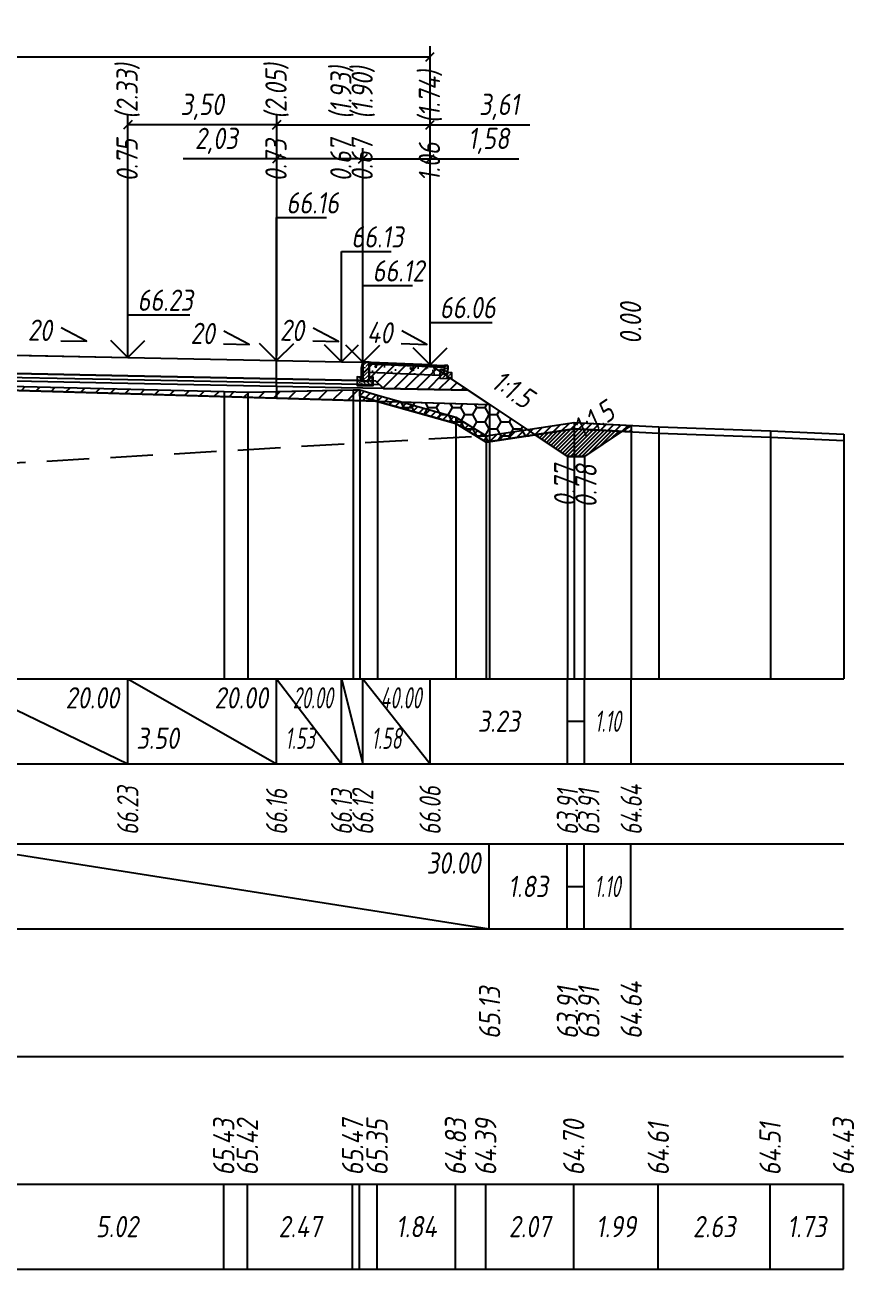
# Model space of a CAD drawing. Extents: x -717 to 1451, y -133302 to 233.
# Drawn here: x -282 to -184.5, y -132969.6 to -132823.3 of the extents above; entities that cross this region are included whole.
import ezdxf
from ezdxf.enums import TextEntityAlignment as Align

# ---------------------------------------------------------------- set-up
doc = ezdxf.new("R2010")
doc.units = 0
doc.linetypes.add('штриховая', pattern=[0.75, 0.5, -0.25])
for name, color, linetype in [('Интерполированный поперечник', 2, 'Continuous'), ('КОД_399', 252, 'Continuous'), ('Код_510', 7, 'Continuous'), ('Код_514', 1, 'Continuous'), ('Код_516', 1, 'Continuous'), ('Контур_0', 7, 'Continuous'), ('Контур_2521', 7, 'Continuous'), ('Контур_2564', 7, 'Continuous'), ('Контур_2660', 7, 'Continuous'), ('Контур_2665', 7, 'Continuous'), ('Контур_400', 7, 'Continuous'), ('Контур_508', 7, 'Continuous'), ('Контур_512', 7, 'Continuous'), ('Контур_513', 7, 'Continuous'), ('Контур_818', 7, 'Continuous'), ('Красный поперечник', 1, 'Continuous'), ('Объём_2501', 7, 'Continuous'), ('Объём_2564', 7, 'Continuous'), ('Объём_2650', 7, 'Continuous'), ('Объём_2660', 7, 'Continuous'), ('Объём_2661', 7, 'Continuous'), ('Объём_2663', 7, 'Continuous'), ('Объём_2664', 7, 'Continuous'), ('Объём_2665', 7, 'Continuous'), ('Объём_2666', 7, 'Continuous'), ('Откосы', 7, 'Continuous'), ('Отметки покрытия', 7, 'Continuous'), ('Рабочие отметки', 7, 'Continuous'), ('Рабочие отметки доп.', 7, 'Continuous'), ('Таблица', 7, 'Continuous'), ('Уклоны проезжей части', 7, 'Continuous'), ('Черный поперечник', 3, 'Continuous')]:
    doc.layers.add(name, color=color, linetype=linetype)
for name, color, linetype, true_color in [('Контур_2540', 2, 'Continuous', 0xffff00), ('Контур_2560', 2, 'Continuous', 0xffff00), ('Контур_2561', 7, 'Continuous', 0xff8040), ('Контур_2562', 3, 'Continuous', 0x00ff00), ('Контур_2563', 7, 'Continuous', 0xff8000), ('Контур_2570', 7, 'Continuous', 0x80ff00), ('Контур_2736', 4, 'Continuous', 0x00ffff), ('Контур_2737', 4, 'Continuous', 0x00ffff), ('Контур_2738', 4, 'Continuous', 0x00ffff), ('Контур_2739', 4, 'Continuous', 0x00ffff), ('Контур_2741', 4, 'Continuous', 0x00ffff), ('Контур_2742', 4, 'Continuous', 0x00ffff), ('Контур_2743', 4, 'Continuous', 0x00ffff), ('Контур_2744', 7, 'Continuous', 0xa4ffff), ('Контур_2745', 7, 'Continuous', 0xa4ffff), ('Контур_2747', 4, 'Continuous', 0x00ffff), ('Контур_2748', 4, 'Continuous', 0x00ffff), ('Контур_2749', 4, 'Continuous', 0x00ffff), ('Контур_2750', 4, 'Continuous', 0x00ffff), ('Контур_2751', 4, 'Continuous', 0x00ffff), ('Контур_2752', 4, 'Continuous', 0x00ffff), ('Контур_402', 7, 'Continuous', 0xff6464), ('Контур_703', 4, 'Continuous', 0x00ffff), ('Контур_705', 4, 'Continuous', 0x00ffff), ('Контур_707', 4, 'Continuous', 0x00ffff), ('Контур_720', 131, 'Continuous', 0xaaffff), ('Объём_2500', 7, 'Continuous', 0xc0c0c0), ('Объём_2520', 7, 'Continuous', 0x80ffff), ('Объём_2540', 2, 'Continuous', 0xffff00), ('Объём_2560', 2, 'Continuous', 0xffff00), ('Объём_2561', 7, 'Continuous', 0xff8040), ('Объём_2562', 3, 'Continuous', 0x00ff00), ('Объём_2563', 7, 'Continuous', 0xff8000), ('Объём_2570', 7, 'Continuous', 0x80ff00), ('Объём_2580', 3, 'Continuous', 0x00ff00), ('Объём_2600', 7, 'Continuous', 0x808000), ('Объём_2620', 2, 'Continuous', 0xffff00)]:
    doc.layers.add(name, color=color, linetype=linetype, true_color=true_color)
doc.styles.get("Standard").update_dxf_attribs({"font": 'txt', "height": 2.5})
doc.styles.add('М', font='romand.shx', dxfattribs={"width": 0.8, "oblique": 10, "height": 2.5})
doc.dimstyles.new('ISO-25', dxfattribs={"dimtxt": 2.5, "dimasz": 2.5, "dimexe": 1.25, "dimexo": 0.625, "dimtad": 1, "dimtxsty": 'Standard', "dimcen": 2.5, "dimadec": 0, "dimazin": 0, "dimtfac": 1, "dimtmove": 0, "dimatfit": 3, "dimfxl": 1, "dimarcsym": 0})

# ---------------------------------------------------------------- blocks, each defined once
blk = doc.blocks.new('_Oblique')
at = {"color": 0, "linetype": 'ByBlock', "lineweight": -2}
blk.add_line((-0.5, -0.5), (0.5, 0.5), dxfattribs=at)
blk = doc.blocks.new('*D2825')
at = {"color": 0, "lineweight": -2, "transparency": 16777216}
for p, q in [((-242.27, -132862.44), (-242.27, -132837.84)), ((-234.36, -132862.75), (-234.36, -132837.84)), ((-242.27, -132839.09), (-234.36, -132839.09)), ((-234.36, -132839.09), (-223.92, -132839.09))]:
    blk.add_line(p, q, dxfattribs=at)
at = {"layer": 'Defpoints', "color": 0, "transparency": 16777216}
for p in [(-234.36, -132839.09), (-242.27, -132863.06), (-234.36, -132863.38)]:
    blk.add_point(p, dxfattribs=at)
at = {"color": 0, "lineweight": -2, "transparency": 16777216, "rotation": 180}
blk.add_blockref('_Oblique', (-242.27, -132839.09), dxfattribs=at)
at = {"color": 0, "lineweight": -2, "transparency": 16777216}
blk.add_blockref('_Oblique', (-234.36, -132839.09), dxfattribs=at)
at = {"color": 0, "transparency": 16777216, "insert": (-227.47, -132836.98), "char_height": 2.5, "width": 9.1667, "attachment_point": 5, "style": 'М'}
blk.add_mtext('1,58', dxfattribs=at)
blk = doc.blocks.new('*D2827')
at = {"color": 0, "lineweight": -2, "transparency": 16777216}
for p, q in [((-252.39, -132862.23), (-252.39, -132837.84)), ((-242.27, -132862.44), (-242.27, -132837.84)), ((-252.39, -132839.09), (-263.39, -132839.09)), ((-242.27, -132839.09), (-252.39, -132839.09))]:
    blk.add_line(p, q, dxfattribs=at)
at = {"layer": 'Defpoints', "color": 0, "transparency": 16777216}
for p in [(-242.27, -132839.09), (-252.39, -132862.86), (-242.27, -132863.06)]:
    blk.add_point(p, dxfattribs=at)
at = {"color": 0, "lineweight": -2, "transparency": 16777216, "rotation": 180}
blk.add_blockref('_Oblique', (-252.39, -132839.09), dxfattribs=at)
at = {"color": 0, "lineweight": -2, "transparency": 16777216}
blk.add_blockref('_Oblique', (-242.27, -132839.09), dxfattribs=at)
at = {"color": 0, "transparency": 16777216, "insert": (-259.49, -132836.98), "char_height": 2.5, "width": 9.5833, "attachment_point": 5, "style": 'М'}
blk.add_mtext('2,03', dxfattribs=at)
blk = doc.blocks.new('*D2829')
at = {"color": 0, "lineweight": -2, "transparency": 16777216}
for p, q in [((-269.89, -132861.88), (-269.89, -132833.84)), ((-252.39, -132862.23), (-252.39, -132833.84)), ((-252.39, -132835.09), (-269.89, -132835.09))]:
    blk.add_line(p, q, dxfattribs=at)
at = {"layer": 'Defpoints', "color": 0, "transparency": 16777216}
for p in [(-269.89, -132835.09), (-269.89, -132862.51), (-252.39, -132862.86)]:
    blk.add_point(p, dxfattribs=at)
at = {"color": 0, "lineweight": -2, "transparency": 16777216, "rotation": 180}
blk.add_blockref('_Oblique', (-269.89, -132835.09), dxfattribs=at)
at = {"color": 0, "lineweight": -2, "transparency": 16777216}
blk.add_blockref('_Oblique', (-252.39, -132835.09), dxfattribs=at)
at = {"color": 0, "transparency": 16777216, "insert": (-261.14, -132832.98), "char_height": 2.5, "width": 9.5833, "attachment_point": 5, "style": 'М'}
blk.add_mtext('3,50', dxfattribs=at)
blk = doc.blocks.new('*D2830')
at = {"color": 0, "lineweight": -2, "transparency": 16777216}
for p, q in [((-252.39, -132862.23), (-252.39, -132833.84)), ((-234.36, -132862.75), (-234.36, -132833.84)), ((-252.39, -132835.09), (-234.36, -132835.09)), ((-234.36, -132835.09), (-222.62, -132835.09))]:
    blk.add_line(p, q, dxfattribs=at)
at = {"layer": 'Defpoints', "color": 0, "transparency": 16777216}
for p in [(-252.39, -132835.09), (-252.39, -132862.86), (-234.36, -132863.38)]:
    blk.add_point(p, dxfattribs=at)
at = {"color": 0, "lineweight": -2, "transparency": 16777216, "rotation": 180}
blk.add_blockref('_Oblique', (-252.39, -132835.09), dxfattribs=at)
at = {"color": 0, "lineweight": -2, "transparency": 16777216}
blk.add_blockref('_Oblique', (-234.36, -132835.09), dxfattribs=at)
at = {"color": 0, "transparency": 16777216, "insert": (-226.24, -132832.98), "char_height": 2.5, "width": 9.1667, "attachment_point": 5, "style": 'М'}
blk.add_mtext('3,61', dxfattribs=at)
blk = doc.blocks.new('*D2832')
at = {"color": 0, "lineweight": -2, "transparency": 16777216}
for p, q in [((-338.39, -132862.56), (-338.39, -132825.84)), ((-234.36, -132862.75), (-234.36, -132825.84)), ((-338.39, -132827.09), (-234.36, -132827.09))]:
    blk.add_line(p, q, dxfattribs=at)
at = {"layer": 'Defpoints', "color": 0, "transparency": 16777216}
for p in [(-234.36, -132827.09), (-338.39, -132863.19), (-234.36, -132863.38)]:
    blk.add_point(p, dxfattribs=at)
at = {"color": 0, "lineweight": -2, "transparency": 16777216, "rotation": 180}
blk.add_blockref('_Oblique', (-338.39, -132827.09), dxfattribs=at)
at = {"color": 0, "lineweight": -2, "transparency": 16777216}
blk.add_blockref('_Oblique', (-234.36, -132827.09), dxfattribs=at)
at = {"color": 0, "transparency": 16777216, "insert": (-286.38, -132824.98), "char_height": 2.5, "width": 11.25, "attachment_point": 5, "style": 'М'}
blk.add_mtext('20,81', dxfattribs=at)
blk = doc.blocks.new('Тротуар1')
at = {"linetype": 'Continuous', "lineweight": 13}
h = blk.add_hatch(dxfattribs=at)
h.set_pattern_fill('ANSI35', scale=5, angle=90)
h.set_pattern_definition([(135, (-1541.6927, -4801.9416), (-0.88388348, -0.88388348), []), (135, (-1541.6927, -4801.0577), (-0.88388348, -0.88388348), [1.5625, -0.3125, 0, -0.3125])])
h.paths.add_polyline_path([(-16.72, -1.24), (-17.72, -1.24), (-17.72, -2.24), (-18.52, -2.24), (-18.52, -1.85), (-19.52, -1.89), (-19.52, -3.24), (-16.72, -3.24)])
h = blk.add_hatch(dxfattribs=at)
h.set_pattern_fill('ANSI35', scale=5)
h.set_pattern_definition([(45, (-1541.6927, -4800.4416), (-0.88388348, 0.88388348), []), (45, (-1540.8088, -4800.4416), (-0.88388348, 0.88388348), [1.5625, -0.3125, 0, -0.3125])])
h.paths.add_polyline_path([(-17.72, -0.24), (-18.52, -0.24), (-18.52, -2.24), (-17.72, -2.24)])
at = {"linetype": 'Continuous'}
h = blk.add_hatch(dxfattribs=at)
h.set_pattern_fill('ANSI31', color=256, scale=15, angle=45, style=0)
h.set_pattern_definition([(90, (-1932.1888, -4954.235), (-1.875, 3e-16), [])])
h.paths.add_polyline_path([(0, 0), (-17.72, -0.24), (-17.71, -0.63), (-11.04, -0.58), (0, -0.4)])
at = {"layer": 'КОД_399'}
h = blk.add_hatch(dxfattribs=at)
h.set_pattern_fill('AR-CONC', scale=0.7, angle=45, style=0)
h.set_pattern_definition([(95, (-1932.189, -4954.235), (3.860864, 3.2396496), [0.525, -5.775]), (40, (-1932.189, -4954.235), (-4.409945, 3.036377), [0.42, -4.62]), (145.45144, (-1931.867, -4953.965), (-0.549081, 6.2760265), [0.4461813, -4.907995]), (91.1842, (-1933.179, -4953.245), (6.101854, 4.4632964), [0.7875, -8.6625]), (141.63564, (-1932.67, -4952.873), (-0.1953, 9.447982), [0.669272, -7.361996]), (36.18416, (-1933.179, -4953.245), (-0.1953, 9.447982), [0.63, -6.93]), (66, (-1932.4363, -4952.9975), (4.947401, 0.9616773), [0.525, -5.775]), (11, (-1932.4363, -4952.9975), (-2.38496, 4.793659), [0.42, -4.62]), (116.45144, (-1932.024, -4952.9174), (2.562441, 5.7553363), [0.4461813, -4.907995]), (82.5, (-1932.1888, -4954.235), (-1.5875523, 1.7079287), [0, -4.564, 0, -4.69, 0, -4.6375]), (52.5, (-1932.1888, -4954.235), (-0.6501106, 3.2543661), [0, -2.674, 0, -4.459, 0, -1.7675]), (12.5, (-1933.2926, -4955.3388), (2.7539272, 2.5306453), [0, -1.75, 0, -5.46, 0, -7.245]), (2.5, (-1933.7876, -4955.8337), (2.3911299, 3.3821186), [0, -2.275, 0, -3.626, 0, -5.145])])
h.paths.add_polyline_path([(0, -0.4), (-17.71, -0.63), (-17.72, -1.24), (-16.71, -1.24), (-16.72, -2.62), (-0.07, -2.41)])
at = {"linetype": 'Continuous'}
blk.add_lwpolyline([(-17.72, -1.24), (-16.72, -1.24), (-16.72, -3.24), (-19.52, -3.24), (-19.52, -1.89), (-18.52, -1.85)], dxfattribs=at)
at = {"color": 7, "lineweight": 30}
for points in [[(-18.52, -0.24), (-18.52, -2.24), (-17.72, -2.24), (-17.72, -0.24), (-18.52, -0.24)], [(-8.6, -0.53), (0, -0.4)]]:
    blk.add_lwpolyline(points, dxfattribs=at)
for points in [[(0, 0), (-17.72, -0.24), (-17.72, -0.63), (0, -0.4)], [(0, -0.4), (-17.71, -0.63), (-17.72, -1.24), (-16.71, -1.24), (-16.72, -2.62), (-0.07, -2.39)]]:
    blk.add_lwpolyline(points, close=True)
blk = doc.blocks.new('БР100.30.18')
at = {"linetype": 'Continuous', "lineweight": 13}
h = blk.add_hatch(dxfattribs=at)
h.set_pattern_fill('ANSI35', scale=5)
h.set_pattern_definition([(45, (-1504.996, -4799.2297), (-0.88388348, 0.88388348), []), (45, (-1504.1121, -4799.2297), (-0.88388348, 0.88388348), [1.5625, -0.3125, 0, -0.3125])])
h.paths.add_polyline_path([(0.3, 3.47), (1.8, 3.47), (1.8, -1.03), (0, -1.03), (0, 1.97)])
h = blk.add_hatch(dxfattribs=at)
h.set_pattern_fill('ANSI35', scale=5, angle=90)
h.set_pattern_definition([(135, (-1504.996, -4800.7297), (-0.88388348, -0.88388348), []), (135, (-1504.996, -4799.8458), (-0.88388348, -0.88388348), [1.5625, -0.3125, 0, -0.3125])])
h.paths.add_polyline_path([(-1, -0.03), (0, -0.03), (0, -1.03), (1.8, -1.03), (1.8, -0.03), (2.8, -0.03), (2.8, -2.03), (-1, -2.03)])
at = {"color": 7, "lineweight": 30}
blk.add_lwpolyline([(1.8, -1.03), (0, -1.03), (0, 1.97), (0.3, 3.47), (1.8, 3.47)], close=True, dxfattribs=at)
at = {"linetype": 'Continuous'}
blk.add_lwpolyline([(0, -0.03), (-1, -0.03), (-1, -2.03), (2.8, -2.03), (2.8, -0.03), (1.8, -0.03)], dxfattribs=at)

msp = doc.modelspace()

# ---------------------------------------------------------------- hatches: boundary and pattern name
at = {"layer": 'Объём_2563'}
h = msp.add_hatch(dxfattribs=at)
h.set_pattern_fill('ANSI31', color=256, scale=0.3)
h.set_pattern_definition([(45, (-473.1695, -9.2192), (-0.673519209, 0.673519209), [])])
h.paths.add_polyline_path([(-240.766, -132865.18), (-239.848, -132866.098), (-229.889, -132866.297), (-234.361, -132863.316), (-242.266, -132863), (-242.266, -132865.15)])
at = {"layer": 'Объём_2570'}
h = msp.add_hatch(dxfattribs=at)
h.set_pattern_fill('ANSI31', color=256, scale=0.2)
h.set_pattern_definition([(45, (-473.16954, -9.2192), (-0.449012806, 0.449012806), [])])
h.paths.add_polyline_path([(-210.715, -132871.179), (-217.422, -132870.857), (-227.771, -132872.403), (-231.315, -132870.202), (-240.533, -132867.64), (-242.605, -132866.99), (-242.605, -132866.24), (-240.533, -132866.89), (-231.315, -132869.452), (-227.771, -132871.653), (-217.422, -132870.107), (-210.715, -132870.429)])
at = {"layer": 'Объём_2600'}
h = msp.add_hatch(dxfattribs=at)
h.set_pattern_fill('ANSI31', color=6, scale=0.4)
h.set_pattern_definition([(45, (-473.1695, -9.2192), (-0.898025612, 0.898025612), [])])
h.paths.add_polyline_path([(-283.66, -132865.825), (-258.558, -132866.465), (-255.78, -132866.518), (-243.412, -132866.247), (-242.605, -132866.24), (-242.605, -132866.99), (-240.727, -132867.58), (-290.643, -132866.082), (-290.643, -132865.989)])
h = msp.add_hatch(dxfattribs=at)
h.set_pattern_fill('HONEY', color=5, scale=0.3)
h.set_pattern_definition([(0, (-473.1695, -9.2192), (1.42875, 0.8248891935), [0.9525, -1.905]), (120, (-473.1695, -9.2192), (-1.428749997, 0.824889199), [0.9525, -1.905]), (60, (-473.1695, -9.2192), (3e-09, 1.6497783924), [-1.905, 0.9525])])
h.paths.add_polyline_path([(-227.771, -132872.403), (-231.315, -132870.202), (-240.533, -132867.64), (-240.727, -132867.58), (-227.364, -132867.981), (-222.019, -132871.544)])
h = msp.add_hatch(dxfattribs=at)
h.set_pattern_fill('HONEY', color=5, scale=0.3)
h.paths.add_polyline_path([(-211.765, -132871.128), (-210.715, -132870.429), (-210.715, -132871.179)])
at = {"layer": 'Объём_2620'}
h = msp.add_hatch(dxfattribs=at)
h.set_pattern_fill('ANSI31', color=2, scale=0.1)
h.set_pattern_definition([(45, (-473.16954, -9.21923), (-0.224506403, 0.224506403), [])])
h.paths.add_polyline_path([(-217.422, -132870.857), (-211.765, -132871.128), (-216.204, -132874.087), (-218.204, -132874.087), (-222.019, -132871.544)])

# ---------------------------------------------------------------- linework, layer by layer
at = {"layer": 'Интерполированный поперечник', "linetype": 'штриховая', "ltscale": 10, "flags": 128}
msp.add_lwpolyline([(-346.8, -132878.519), (-227.778, -132871.642)], dxfattribs=at)
at = {"layer": 'Код_510'}
for p, q in [((-258.612, -132969.641), (-258.612, -132959.641)), ((-255.834, -132969.641), (-255.834, -132959.641)), ((-243.466, -132969.641), (-243.466, -132959.641)), ((-242.659, -132969.641), (-242.659, -132959.641)), ((-240.587, -132969.641), (-240.587, -132959.641)), ((-231.369, -132969.641), (-231.369, -132959.641)), ((-227.825, -132969.641), (-227.825, -132959.641)), ((-217.476, -132969.641), (-217.476, -132959.641)), ((-207.532, -132969.641), (-207.532, -132959.641)), ((-194.396, -132969.641), (-194.396, -132959.641)), ((-185.77, -132969.641), (-185.77, -132959.641))]:
    msp.add_line(p, q, dxfattribs=at)
at = {"layer": 'Код_514'}
for p, q in [((-290.643, -132900.219), (-269.893, -132910.219)), ((-269.893, -132910.219), (-269.893, -132900.219)), ((-269.893, -132900.219), (-252.393, -132910.219)), ((-252.393, -132910.219), (-252.393, -132900.219)), ((-252.393, -132900.219), (-244.766, -132910.219)), ((-244.766, -132910.219), (-244.766, -132900.219)), ((-244.766, -132900.219), (-242.266, -132910.219)), ((-242.266, -132910.219), (-242.266, -132900.219)), ((-242.266, -132900.219), (-234.361, -132910.219)), ((-234.361, -132910.219), (-234.361, -132900.219)), ((-218.204, -132910.219), (-218.204, -132900.219)), ((-216.204, -132910.219), (-216.204, -132900.219)), ((-210.715, -132910.219), (-210.715, -132900.219)), ((-218.204, -132905.219), (-216.204, -132905.219))]:
    msp.add_line(p, q, dxfattribs=at)
at = {"layer": 'Код_516'}
for p, q in [((-290.697, -132919.641), (-227.418, -132929.641)), ((-227.418, -132929.641), (-227.418, -132919.641)), ((-218.258, -132929.641), (-218.258, -132919.641)), ((-216.258, -132929.641), (-216.258, -132919.641)), ((-210.77, -132929.641), (-210.77, -132919.641)), ((-218.258, -132924.641), (-216.258, -132924.641))]:
    msp.add_line(p, q, dxfattribs=at)
at = {"layer": 'Контур_0', "flags": 128}
for points in [[(-290.643, -132862.032), (-269.893, -132862.447), (-252.393, -132862.797), (-252.393, -132862.797), (-252.393, -132862.797), (-252.393, -132862.797), (-244.766, -132862.95), (-244.766, -132862.95), (-242.266, -132863), (-242.266, -132865.15), (-244.766, -132865.1), (-244.766, -132865.1), (-252.393, -132864.947), (-252.393, -132864.947), (-252.393, -132864.947), (-252.393, -132864.947), (-269.893, -132864.597), (-290.643, -132864.182), (-290.643, -132862.032)], [(-234.361, -132863.316), (-234.361, -132863.316)], [(-234.361, -132863.316), (-222.938, -132870.931), (-222.938, -132870.931), (-222.938, -132870.931), (-222.938, -132870.931), (-222.938, -132870.931), (-222.938, -132870.931), (-222.938, -132870.931), (-222.938, -132870.931), (-222.938, -132870.931), (-222.938, -132870.931), (-222.938, -132870.931), (-222.938, -132870.931), (-222.938, -132870.931), (-222.938, -132870.931), (-218.204, -132874.087)], [(-234.361, -132863.316), (-222.938, -132870.931), (-222.938, -132870.931), (-222.938, -132870.931), (-222.938, -132870.931), (-222.938, -132870.931), (-222.938, -132870.931), (-222.938, -132870.931), (-222.938, -132870.931), (-222.938, -132870.931), (-222.938, -132870.931), (-222.938, -132870.931), (-222.938, -132870.931), (-222.938, -132870.931), (-222.938, -132870.931), (-218.204, -132874.087), (-216.204, -132874.087), (-210.715, -132870.429), (-210.715, -132870.429), (-210.715, -132870.429), (-210.715, -132870.429), (-210.715, -132870.429), (-210.715, -132870.429), (-210.715, -132870.429), (-210.715, -132870.429), (-210.715, -132870.429), (-210.715, -132870.429), (-210.715, -132870.429), (-210.715, -132870.429), (-210.715, -132870.429)], [(-290.643, -132864.182), (-269.893, -132864.597), (-252.393, -132864.947), (-252.393, -132864.947), (-252.393, -132864.947), (-252.393, -132864.947), (-244.766, -132865.1), (-244.766, -132865.1), (-242.266, -132865.15), (-240.766, -132865.18), (-239.848, -132866.098), (-242.266, -132866.05), (-244.766, -132866), (-244.766, -132866), (-252.393, -132865.847), (-252.393, -132865.847), (-252.393, -132865.847), (-252.393, -132865.847), (-269.893, -132865.497), (-290.643, -132865.082), (-290.643, -132864.182)], [(-242.266, -132865.15), (-240.766, -132865.18), (-239.848, -132866.098), (-229.889, -132866.297)]]:
    msp.add_lwpolyline(points, dxfattribs=at)
at = {"layer": 'Контур_2521', "color": 250, "flags": 128}
msp.add_lwpolyline([(-290.643, -132864.632), (-269.893, -132865.047), (-252.393, -132865.397), (-252.393, -132865.397), (-252.393, -132865.397), (-252.393, -132865.397), (-244.766, -132865.55), (-244.766, -132865.55), (-242.266, -132865.6), (-240.307, -132865.639)], dxfattribs=at)
at = {"layer": 'Контур_2540', "flags": 128}
msp.add_lwpolyline([(-290.643, -132866.082), (-227.364, -132867.981), (-229.889, -132866.297), (-239.848, -132866.098), (-242.266, -132866.05), (-244.766, -132866), (-252.393, -132865.847), (-269.893, -132865.497), (-290.643, -132865.082), (-290.643, -132866.082)], dxfattribs=at)
at = {"layer": 'Контур_2560', "flags": 128}
msp.add_lwpolyline([(-242.266, -132863), (-234.361, -132863.316), (-234.361, -132863.316), (-234.361, -132863.316)], dxfattribs=at)
at = {"layer": 'Контур_2561', "flags": 128}
msp.add_lwpolyline([(-242.266, -132863), (-242.266, -132863), (-234.361, -132863.316), (-234.361, -132863.316), (-242.266, -132863)], dxfattribs=at)
at = {"layer": 'Контур_2562', "flags": 128}
msp.add_lwpolyline([(-234.361, -132863.316), (-234.361, -132863.316), (-234.361, -132863.316), (-234.361, -132863.316), (-234.361, -132863.316)], dxfattribs=at)
at = {"layer": 'Контур_2563', "flags": 128}
msp.add_lwpolyline([(-240.766, -132865.18), (-239.848, -132866.098), (-229.889, -132866.297), (-234.361, -132863.316), (-242.266, -132863), (-242.266, -132865.15), (-240.766, -132865.18)], dxfattribs=at)
at = {"layer": 'Контур_2564', "flags": 128}
msp.add_lwpolyline([(-242.266, -132863), (-234.361, -132863.316)], dxfattribs=at)
at = {"layer": 'Контур_2570', "flags": 128}
msp.add_lwpolyline([(-283.66, -132865.825), (-258.558, -132866.465), (-255.78, -132866.518), (-243.412, -132866.247), (-242.605, -132866.24), (-242.605, -132866.99), (-240.533, -132867.64), (-231.315, -132870.202), (-227.771, -132872.403), (-227.771, -132872.403), (-217.422, -132870.857), (-207.478, -132871.334), (-194.342, -132871.817), (-185.715, -132872.205)], dxfattribs=at)
at = {"layer": 'Контур_2660', "flags": 128}
msp.add_lwpolyline([(-290.643, -132866.082), (-227.364, -132867.981)], dxfattribs=at)
at = {"layer": 'Контур_2665', "flags": 128}
msp.add_lwpolyline([(-234.361, -132863.316), (-234.361, -132863.316)], dxfattribs=at)
at = {"layer": 'Контур_2736', "flags": 128}
for points in [[(-234.361, -132863.316), (-222.938, -132870.931)], [(-222.938, -132870.931), (-218.204, -132874.087)]]:
    msp.add_lwpolyline(points, dxfattribs=at)
at = {"layer": 'Контур_2737', "flags": 128}
msp.add_lwpolyline([(-222.938, -132870.931), (-222.938, -132870.931)], dxfattribs=at)
at = {"layer": 'Контур_2738', "flags": 128}
msp.add_lwpolyline([(-222.938, -132870.931), (-222.938, -132870.931)], dxfattribs=at)
at = {"layer": 'Контур_2739', "flags": 128}
msp.add_lwpolyline([(-222.938, -132870.931), (-222.938, -132870.931)], dxfattribs=at)
at = {"layer": 'Контур_2741', "flags": 128}
msp.add_lwpolyline([(-210.715, -132870.429), (-210.715, -132870.429)], dxfattribs=at)
at = {"layer": 'Контур_2742', "flags": 128}
msp.add_lwpolyline([(-210.715, -132870.429), (-210.715, -132870.429)], dxfattribs=at)
at = {"layer": 'Контур_2743', "flags": 128}
msp.add_lwpolyline([(-210.715, -132870.429), (-210.715, -132870.429)], dxfattribs=at)
at = {"layer": 'Контур_2744', "flags": 128}
msp.add_lwpolyline([(-210.715, -132870.429), (-210.715, -132870.429)], dxfattribs=at)
msp.add_lwpolyline([(-210.715, -132870.429), (-210.715, -132870.429)], dxfattribs=at)
msp.add_lwpolyline([(-210.715, -132870.429), (-210.715, -132870.429)], dxfattribs=at)
msp.add_lwpolyline([(-210.715, -132870.429), (-210.715, -132870.429)], dxfattribs=at)
msp.add_lwpolyline([(-210.715, -132870.429), (-210.715, -132870.429)], dxfattribs=at)
msp.add_lwpolyline([(-210.715, -132870.429), (-210.715, -132870.429)], dxfattribs=at)
at = {"layer": 'Контур_2745', "flags": 128}
msp.add_lwpolyline([(-222.938, -132870.931), (-222.938, -132870.931)], dxfattribs=at)
msp.add_lwpolyline([(-222.938, -132870.931), (-222.938, -132870.931)], dxfattribs=at)
msp.add_lwpolyline([(-222.938, -132870.931), (-222.938, -132870.931)], dxfattribs=at)
msp.add_lwpolyline([(-222.938, -132870.931), (-222.938, -132870.931)], dxfattribs=at)
msp.add_lwpolyline([(-222.938, -132870.931), (-222.938, -132870.931)], dxfattribs=at)
msp.add_lwpolyline([(-222.938, -132870.931), (-222.938, -132870.931)], dxfattribs=at)
at = {"layer": 'Контур_2747', "flags": 128}
msp.add_lwpolyline([(-222.938, -132870.931), (-222.938, -132870.931)], dxfattribs=at)
at = {"layer": 'Контур_2748', "flags": 128}
msp.add_lwpolyline([(-222.938, -132870.931), (-222.938, -132870.931)], dxfattribs=at)
at = {"layer": 'Контур_2749', "flags": 128}
msp.add_lwpolyline([(-222.938, -132870.931), (-222.938, -132870.931)], dxfattribs=at)
at = {"layer": 'Контур_2750', "flags": 128}
msp.add_lwpolyline([(-210.715, -132870.429), (-210.715, -132870.429)], dxfattribs=at)
at = {"layer": 'Контур_2751', "flags": 128}
msp.add_lwpolyline([(-210.715, -132870.429), (-210.715, -132870.429)], dxfattribs=at)
at = {"layer": 'Контур_2752', "flags": 128}
msp.add_lwpolyline([(-210.715, -132870.429), (-210.715, -132870.429)], dxfattribs=at)
at = {"layer": 'Контур_400', "flags": 128}
msp.add_lwpolyline([(-290.643, -132862.032), (-269.893, -132862.447), (-252.393, -132862.797), (-252.393, -132862.797), (-252.393, -132862.797), (-252.393, -132862.797), (-244.766, -132862.95), (-244.766, -132862.95), (-242.266, -132863)], dxfattribs=at)
at = {"layer": 'Контур_402', "flags": 128}
msp.add_lwpolyline([(-345.284, -132867.721), (-290.643, -132866.082), (-227.364, -132867.981)], dxfattribs=at)
at = {"layer": 'Контур_508', "flags": 128}
msp.add_lwpolyline([(-368.17, -132878.793), (-366.031, -132880.219), (-364.031, -132880.219), (-345.284, -132867.721), (-290.643, -132866.082), (-227.364, -132867.981), (-218.204, -132874.087), (-216.204, -132874.087), (-210.715, -132870.429)], dxfattribs=at)
at = {"layer": 'Контур_512', "flags": 128}
msp.add_lwpolyline([(-368.17, -132878.793), (-366.031, -132880.219), (-364.031, -132880.219), (-345.284, -132867.721), (-290.643, -132866.082), (-227.364, -132867.981), (-218.204, -132874.087), (-216.204, -132874.087), (-210.715, -132870.429)], dxfattribs=at)
at = {"layer": 'Контур_513', "flags": 128}
msp.add_lwpolyline([(-368.17, -132878.793), (-366.031, -132880.219), (-364.031, -132880.219), (-345.284, -132867.721), (-290.643, -132866.082), (-227.364, -132867.981), (-218.204, -132874.087), (-216.204, -132874.087), (-210.715, -132870.429)], dxfattribs=at)
at = {"layer": 'Контур_703', "flags": 128}
msp.add_lwpolyline([(-234.361, -132863.316), (-222.938, -132870.931)], dxfattribs=at)
at = {"layer": 'Контур_705', "flags": 128}
msp.add_lwpolyline([(-222.938, -132870.931), (-222.938, -132870.931)], dxfattribs=at)
at = {"layer": 'Контур_707', "flags": 128}
msp.add_lwpolyline([(-216.204, -132874.087), (-210.715, -132870.429)], dxfattribs=at)
at = {"layer": 'Контур_720', "flags": 128}
msp.add_lwpolyline([(-218.204, -132874.087), (-216.204, -132874.087)], dxfattribs=at)
at = {"layer": 'Контур_818', "flags": 128}
msp.add_lwpolyline([(-368.17, -132879.543), (-351.775, -132879.393), (-347.053, -132879.292), (-347.053, -132879.292), (-344.097, -132877.262), (-334.854, -132872.845), (-332.727, -132871.671), (-325.863, -132867.909), (-325.863, -132867.159), (-310.484, -132866.472), (-309.224, -132866.423), (-290.643, -132865.989), (-283.66, -132865.825), (-258.558, -132866.465), (-255.78, -132866.518), (-243.412, -132866.247), (-242.605, -132866.24), (-242.605, -132866.99), (-240.533, -132867.64), (-231.315, -132870.202), (-227.771, -132872.403), (-227.771, -132872.403), (-217.422, -132870.857), (-210.715, -132871.179)], dxfattribs=at)
at = {"layer": 'Красный поперечник'}
for p, q in [((-290.643, -132862.032), (-269.893, -132862.447)), ((-269.893, -132862.447), (-252.393, -132862.797)), ((-252.393, -132862.797), (-244.766, -132862.95)), ((-244.766, -132862.95), (-242.266, -132863)), ((-242.266, -132863), (-234.361, -132863.316)), ((-234.361, -132863.316), (-218.204, -132874.087)), ((-227.364, -132867.981), (-227.364, -132900.219)), ((-216.204, -132874.087), (-210.715, -132870.429)), ((-210.715, -132870.429), (-210.715, -132900.219)), ((-218.204, -132874.087), (-218.204, -132900.219)), ((-218.204, -132874.087), (-216.204, -132874.087)), ((-216.204, -132874.087), (-216.204, -132900.219))]:
    msp.add_line(p, q, dxfattribs=at)
at = {"layer": 'Объём_2500', "flags": 128}
for points in [[(-290.643, -132862.032), (-269.893, -132862.447), (-252.393, -132862.797), (-252.393, -132862.797), (-252.393, -132862.797), (-252.393, -132862.797), (-244.766, -132862.95), (-244.766, -132862.95), (-242.266, -132863), (-242.266, -132865.15), (-244.766, -132865.1), (-244.766, -132865.1), (-252.393, -132864.947), (-252.393, -132864.947), (-252.393, -132864.947), (-252.393, -132864.947), (-269.893, -132864.597), (-290.643, -132864.182), (-290.643, -132862.032)], [(-252.393, -132862.797), (-244.766, -132862.95), (-244.766, -132862.95), (-242.266, -132863), (-242.266, -132865.15), (-244.766, -132865.1), (-244.766, -132865.1), (-252.393, -132864.947), (-252.393, -132862.797)]]:
    msp.add_lwpolyline(points, dxfattribs=at)
at = {"layer": 'Объём_2501', "flags": 128}
for points in [[(-290.643, -132862.032), (-269.893, -132862.447), (-252.393, -132862.797), (-252.393, -132862.797), (-252.393, -132862.797), (-252.393, -132862.797), (-244.766, -132862.95), (-244.766, -132862.95), (-242.266, -132863)], [(-252.393, -132862.797), (-244.766, -132862.95), (-244.766, -132862.95), (-242.266, -132863)]]:
    msp.add_lwpolyline(points, dxfattribs=at)
at = {"layer": 'Объём_2520', "color": 250, "flags": 128}
for points in [[(-290.643, -132864.182), (-269.893, -132864.597), (-252.393, -132864.947), (-252.393, -132864.947), (-252.393, -132864.947), (-252.393, -132864.947), (-244.766, -132865.1), (-244.766, -132865.1), (-242.266, -132865.15), (-240.766, -132865.18), (-239.848, -132866.098), (-242.266, -132866.05), (-244.766, -132866), (-244.766, -132866), (-252.393, -132865.847), (-252.393, -132865.847), (-252.393, -132865.847), (-252.393, -132865.847), (-269.893, -132865.497), (-290.643, -132865.082), (-290.643, -132864.182)], [(-252.393, -132864.947), (-244.766, -132865.1), (-244.766, -132865.1), (-242.266, -132865.15), (-240.766, -132865.18), (-239.848, -132866.098), (-242.266, -132866.05), (-244.766, -132866), (-244.766, -132866), (-252.393, -132865.847), (-252.393, -132864.947)]]:
    msp.add_lwpolyline(points, dxfattribs=at)
at = {"layer": 'Объём_2540', "flags": 128}
for points in [[(-290.643, -132866.082), (-227.364, -132867.981), (-229.889, -132866.297), (-239.848, -132866.098), (-242.266, -132866.05), (-244.766, -132866), (-252.393, -132865.847), (-269.893, -132865.497), (-290.643, -132865.082), (-290.643, -132866.082)], [(-252.393, -132867.23), (-227.364, -132867.981), (-229.889, -132866.297), (-239.848, -132866.098), (-242.266, -132866.05), (-244.766, -132866), (-252.393, -132865.847), (-252.393, -132867.23)]]:
    msp.add_lwpolyline(points, dxfattribs=at)
at = {"layer": 'Объём_2560', "flags": 128}
msp.add_lwpolyline([(-242.266, -132863), (-234.361, -132863.316), (-234.361, -132863.316), (-234.361, -132863.316)], dxfattribs=at)
msp.add_lwpolyline([(-242.266, -132863), (-234.361, -132863.316), (-234.361, -132863.316), (-234.361, -132863.316)], dxfattribs=at)
at = {"layer": 'Объём_2561', "flags": 128}
msp.add_lwpolyline([(-242.266, -132863), (-242.266, -132863), (-234.361, -132863.316), (-234.361, -132863.316), (-242.266, -132863)], dxfattribs=at)
msp.add_lwpolyline([(-242.266, -132863), (-242.266, -132863), (-234.361, -132863.316), (-234.361, -132863.316), (-242.266, -132863)], dxfattribs=at)
at = {"layer": 'Объём_2562', "flags": 128}
msp.add_lwpolyline([(-234.361, -132863.316), (-234.361, -132863.316), (-234.361, -132863.316), (-234.361, -132863.316), (-234.361, -132863.316)], dxfattribs=at)
msp.add_lwpolyline([(-234.361, -132863.316), (-234.361, -132863.316), (-234.361, -132863.316), (-234.361, -132863.316), (-234.361, -132863.316)], dxfattribs=at)
at = {"layer": 'Объём_2563', "color": 250, "flags": 128}
msp.add_lwpolyline([(-240.766, -132865.18), (-239.848, -132866.098), (-229.889, -132866.297), (-234.361, -132863.316), (-242.266, -132863), (-242.266, -132865.15), (-240.766, -132865.18)], dxfattribs=at)
msp.add_lwpolyline([(-240.766, -132865.18), (-239.848, -132866.098), (-229.889, -132866.297), (-234.361, -132863.316), (-242.266, -132863), (-242.266, -132865.15), (-240.766, -132865.18)], dxfattribs=at)
at = {"layer": 'Объём_2564', "flags": 128}
msp.add_lwpolyline([(-242.266, -132863), (-234.361, -132863.316)], dxfattribs=at)
msp.add_lwpolyline([(-242.266, -132863), (-234.361, -132863.316)], dxfattribs=at)
at = {"layer": 'Объём_2570', "flags": 128}
msp.add_lwpolyline([(-210.715, -132871.179), (-217.422, -132870.857), (-227.771, -132872.403), (-231.315, -132870.202), (-240.533, -132867.64), (-242.605, -132866.99), (-242.605, -132866.24), (-240.533, -132866.89), (-231.315, -132869.452), (-227.771, -132871.653), (-217.422, -132870.107), (-210.715, -132870.429), (-210.715, -132871.179), (-210.715, -132871.179)], dxfattribs=at)
msp.add_lwpolyline([(-210.715, -132871.179), (-217.422, -132870.857), (-227.771, -132872.403), (-231.315, -132870.202), (-240.533, -132867.64), (-242.605, -132866.99), (-242.605, -132866.24), (-240.533, -132866.89), (-231.315, -132869.452), (-227.771, -132871.653), (-217.422, -132870.107), (-210.715, -132870.429), (-210.715, -132871.179), (-210.715, -132871.179)], dxfattribs=at)
at = {"layer": 'Объём_2580', "flags": 128}
msp.add_lwpolyline([(-234.361, -132863.316), (-234.361, -132863.316)], dxfattribs=at)
msp.add_lwpolyline([(-234.361, -132863.316), (-234.361, -132863.316)], dxfattribs=at)
at = {"layer": 'Объём_2600', "color": 5, "flags": 128}
for points in [[(-227.771, -132872.403), (-231.315, -132870.202), (-240.533, -132867.64), (-240.727, -132867.58), (-227.364, -132867.981), (-222.019, -132871.544), (-227.771, -132872.403), (-227.771, -132872.403)], [(-227.771, -132872.403), (-231.315, -132870.202), (-240.533, -132867.64), (-240.727, -132867.58), (-227.364, -132867.981), (-222.019, -132871.544), (-227.771, -132872.403), (-227.771, -132872.403)], [(-211.765, -132871.128), (-210.715, -132870.429), (-210.715, -132871.179), (-211.765, -132871.128), (-211.765, -132871.128)], [(-211.765, -132871.128), (-210.715, -132870.429), (-210.715, -132871.179), (-211.765, -132871.128), (-211.765, -132871.128)]]:
    msp.add_lwpolyline(points, dxfattribs=at)
at = {"layer": 'Объём_2620', "flags": 128}
msp.add_lwpolyline([(-217.422, -132870.857), (-211.765, -132871.128), (-216.204, -132874.087), (-218.204, -132874.087), (-222.019, -132871.544), (-217.422, -132870.857), (-217.422, -132870.857)], dxfattribs=at)
msp.add_lwpolyline([(-217.422, -132870.857), (-211.765, -132871.128), (-216.204, -132874.087), (-218.204, -132874.087), (-222.019, -132871.544), (-217.422, -132870.857), (-217.422, -132870.857)], dxfattribs=at)
at = {"layer": 'Объём_2650', "color": 6, "flags": 128}
for points in [[(-283.66, -132865.825), (-258.558, -132866.465), (-255.78, -132866.518), (-243.412, -132866.247), (-242.605, -132866.24), (-242.605, -132866.99), (-240.727, -132867.58), (-290.643, -132866.082), (-290.643, -132865.989), (-283.66, -132865.825), (-283.66, -132865.825)], [(-252.393, -132866.443), (-243.412, -132866.247), (-242.605, -132866.24), (-242.605, -132866.99), (-240.727, -132867.58), (-252.393, -132867.23), (-252.393, -132866.443)]]:
    msp.add_lwpolyline(points, dxfattribs=at)
at = {"layer": 'Объём_2660', "flags": 128}
for points in [[(-290.643, -132866.082), (-227.364, -132867.981)], [(-252.393, -132867.23), (-227.364, -132867.981)]]:
    msp.add_lwpolyline(points, dxfattribs=at)
at = {"layer": 'Объём_2661', "flags": 128}
msp.add_lwpolyline([(-234.361, -132863.316), (-222.938, -132870.931)], dxfattribs=at)
msp.add_lwpolyline([(-234.361, -132863.316), (-222.938, -132870.931)], dxfattribs=at)
at = {"layer": 'Объём_2663', "flags": 128}
for points in [[(-216.204, -132874.087), (-210.715, -132870.429)], [(-216.204, -132874.087), (-210.715, -132870.429)], [(-222.938, -132870.931), (-218.204, -132874.087)], [(-222.938, -132870.931), (-218.204, -132874.087)]]:
    msp.add_lwpolyline(points, dxfattribs=at)
at = {"layer": 'Объём_2664', "flags": 128}
msp.add_lwpolyline([(-218.204, -132874.087), (-216.204, -132874.087)], dxfattribs=at)
msp.add_lwpolyline([(-218.204, -132874.087), (-216.204, -132874.087)], dxfattribs=at)
at = {"layer": 'Объём_2665', "flags": 128}
msp.add_lwpolyline([(-234.361, -132863.316), (-234.361, -132863.316)], dxfattribs=at)
msp.add_lwpolyline([(-234.361, -132863.316), (-234.361, -132863.316)], dxfattribs=at)
at = {"layer": 'Объём_2666', "flags": 128}
msp.add_lwpolyline([(-234.361, -132863.316), (-222.938, -132870.931)], dxfattribs=at)
msp.add_lwpolyline([(-234.361, -132863.316), (-222.938, -132870.931)], dxfattribs=at)
at = {"layer": 'Откосы', "color": 1, "flags": 128}
for points in [[(-277.754, -132860.473), (-274.755, -132860.533), (-277.724, -132858.973)], [(-258.629, -132860.855), (-255.63, -132860.915), (-258.599, -132859.356)], [(-248.127, -132860.492), (-245.127, -132860.552), (-248.097, -132858.992)], [(-237.742, -132860.801), (-234.744, -132860.921), (-237.682, -132859.302)]]:
    msp.add_lwpolyline(points, dxfattribs=at)
at = {"layer": 'Отметки покрытия', "color": 1}
for p, q in [((-252.393, -132862.797), (-252.393, -132846)), ((-252.393, -132846), (-246.543, -132846)), ((-244.766, -132862.95), (-244.766, -132850)), ((-244.766, -132850), (-238.916, -132850)), ((-242.266, -132863), (-242.266, -132854)), ((-242.266, -132854), (-236.416, -132854)), ((-269.893, -132862.447), (-269.893, -132857.447)), ((-269.893, -132857.447), (-262.593, -132857.447)), ((-234.361, -132863.316), (-234.361, -132858.316)), ((-234.361, -132858.316), (-227.061, -132858.316)), ((-269.893, -132862.447), (-271.893, -132860.447)), ((-269.893, -132862.447), (-267.893, -132860.447)), ((-252.393, -132862.797), (-254.393, -132860.797)), ((-252.393, -132862.797), (-250.393, -132860.797)), ((-244.766, -132862.95), (-246.766, -132860.95)), ((-244.766, -132862.95), (-242.766, -132860.95)), ((-242.266, -132863), (-244.266, -132861)), ((-242.266, -132863), (-240.266, -132861)), ((-234.361, -132863.316), (-236.361, -132861.316)), ((-234.361, -132863.316), (-232.361, -132861.316))]:
    msp.add_line(p, q, dxfattribs=at)
at = {"layer": 'Таблица'}
for p, q in [((-393.17, -132900.219), (-185.715, -132900.219)), ((-393.17, -132910.219), (-185.715, -132910.219)), ((-393.17, -132919.641), (-185.715, -132919.641)), ((-393.224, -132929.641), (-185.77, -132929.641)), ((-393.224, -132944.641), (-185.77, -132944.641)), ((-393.224, -132959.641), (-185.77, -132959.641)), ((-393.224, -132969.641), (-185.77, -132969.641))]:
    msp.add_line(p, q, dxfattribs=at)
at = {"layer": 'Черный поперечник', "color": 7}
for p, q in [((-243.412, -132866.247), (-243.412, -132900.219)), ((-242.605, -132866.24), (-242.605, -132900.219)), ((-258.558, -132866.465), (-258.558, -132900.219)), ((-255.78, -132866.518), (-255.78, -132900.219)), ((-240.533, -132866.89), (-240.533, -132900.219)), ((-231.315, -132869.452), (-231.315, -132900.219)), ((-217.422, -132870.107), (-217.422, -132900.219)), ((-207.478, -132870.584), (-207.478, -132900.219)), ((-227.771, -132871.653), (-227.771, -132900.219)), ((-194.342, -132871.067), (-194.342, -132900.219)), ((-185.715, -132871.455), (-185.715, -132900.219))]:
    msp.add_line(p, q, dxfattribs=at)
at = {"layer": 'Черный поперечник', "flags": 128}
msp.add_lwpolyline([(-283.66, -132865.825), (-258.558, -132866.465), (-255.78, -132866.518), (-243.412, -132866.247), (-242.605, -132866.24), (-240.533, -132866.89), (-231.315, -132869.452), (-227.771, -132871.653), (-217.422, -132870.107), (-207.478, -132870.584), (-194.342, -132871.067), (-185.715, -132871.455)], dxfattribs=at)

# ---------------------------------------------------------------- block references
at = {"lineweight": 18, "xscale": 0.5, "yscale": 0.5, "zscale": 0.5, "rotation": 359.545517366622}
msp.add_blockref('БР100.30.18', (-242.43, -132864.731), dxfattribs=at)
at = {"xscale": -0.4999999999999974, "yscale": 0.4999999999999988, "zscale": 0.4999999999999988, "rotation": 358.3176949660495}
msp.add_blockref('Тротуар1', (-241.517, -132863.005), dxfattribs=at)

# ---------------------------------------------------------------- texts
at = {"layer": 'Код_510', "style": 'М', "oblique": 10, "width": 0.8}
for s, p in [('65.43', (-258.612, -132958.641)), ('65.42', (-255.834, -132958.641)), ('65.47', (-243.466, -132958.641)), ('65.35', (-240.587, -132958.641)), ('64.83', (-231.369, -132958.641)), ('64.39', (-227.825, -132958.641)), ('64.70', (-217.476, -132958.641)), ('64.61', (-207.532, -132958.641)), ('64.51', (-194.396, -132958.641)), ('64.43', (-185.77, -132958.641))]:
    msp.add_text(s, height=2.5, rotation=90, dxfattribs=at).set_placement(p, align=Align.MIDDLE_LEFT)
for s, p in [('5.02', (-271.163, -132964.641)), ('2.47', (-249.65, -132964.641)), ('1.84', (-235.978, -132964.641)), ('2.07', (-222.651, -132964.641)), ('1.99', (-212.504, -132964.641)), ('2.63', (-200.964, -132964.641)), ('1.73', (-190.083, -132964.641))]:
    msp.add_text(s, height=2.5, dxfattribs=at).set_placement(p, align=Align.MIDDLE_CENTER)
at = {"layer": 'Код_514', "style": 'М', "oblique": 10}
for s, width, p in [('20.00', 0.8, (-270.893, -132901.219)), ('20.00', 0.8, (-253.393, -132901.219)), ('20.00', 0.6, (-245.766, -132901.219)), ('40.00', 0.6, (-235.361, -132901.219))]:
    msp.add_text(s, height=2.5, dxfattribs=dict(at, width=width)).set_placement(p, align=Align.TOP_RIGHT)
for s, width, p in [('3.23', 0.8, (-226.282, -132905.219)), ('1.10', 0.6, (-213.459, -132905.219))]:
    msp.add_text(s, height=2.5, dxfattribs=dict(at, width=width)).set_placement(p, align=Align.MIDDLE_CENTER)
for s, width, p in [('3.50', 0.8, (-268.893, -132909.219)), ('1.53', 0.6, (-251.393, -132909.219)), ('1.58', 0.6, (-241.266, -132909.219))]:
    msp.add_text(s, height=2.5, dxfattribs=dict(at, width=width)).set_placement(p, align=Align.BOTTOM_LEFT)
at = {"layer": 'Код_514', "style": 'М', "oblique": 10, "width": 0.7}
for s, p in [('66.23', (-269.893, -132918.601)), ('66.13', (-244.766, -132918.601)), ('66.12', (-242.266, -132918.601)), ('66.06', (-234.361, -132918.601)), ('63.91', (-218.204, -132918.601)), ('63.91', (-215.704, -132918.601)), ('64.64', (-210.715, -132918.601)), ('66.16', (-252.393, -132918.601))]:
    msp.add_text(s, height=2.5, rotation=90, dxfattribs=at).set_placement(p, align=Align.MIDDLE_LEFT)
at = {"layer": 'Код_516', "style": 'М', "oblique": 10, "width": 0.8}
msp.add_text('30.00', height=2.5, dxfattribs=at).set_placement((-228.418, -132920.641), align=Align.TOP_RIGHT)
at = {"layer": 'Код_516', "style": 'М', "oblique": 10}
for s, width, p in [('1.83', 0.8, (-222.838, -132924.641)), ('1.10', 0.6, (-213.514, -132924.641))]:
    msp.add_text(s, height=2.5, dxfattribs=dict(at, width=width)).set_placement(p, align=Align.MIDDLE_CENTER)
at = {"layer": 'Код_516', "style": 'М', "oblique": 10, "width": 0.8}
for s, p in [('65.13', (-227.364, -132942.59)), ('63.91', (-218.204, -132942.59)), ('63.91', (-215.704, -132942.59)), ('64.64', (-210.715, -132942.59))]:
    msp.add_text(s, height=2.5, rotation=90, dxfattribs=at).set_placement(p, align=Align.MIDDLE_LEFT)
at = {"layer": 'Отметки покрытия', "color": 1, "style": 'М', "oblique": 10, "width": 0.8}
for s, p in [('66.16', (-251.252, -132846.268)), ('66.13', (-243.625, -132850.268)), ('66.12', (-241.125, -132854.268)), ('66.23', (-268.752, -132857.716)), ('66.06', (-233.22, -132858.585))]:
    msp.add_text(s, height=2.5, dxfattribs=at).set_placement(p, align=Align.BOTTOM_LEFT)
at = {"layer": 'Рабочие отметки', "color": 1, "style": 'М', "oblique": 10, "width": 0.8}
for s, p in [('0.75', (-269.971, -132841.75)), ('0.73', (-252.471, -132841.75)), ('0.67', (-244.844, -132841.75)), ('0.67', (-242.344, -132841.75)), ('1.06', (-234.439, -132841.75)), ('0.00', (-210.793, -132860.86))]:
    msp.add_text(s, height=2.5, rotation=90, dxfattribs=at).set_placement(p, align=Align.MIDDLE_LEFT)
for s, p in [('0.77', (-218.532, -132875.018)), ('0.78', (-216.032, -132875.018))]:
    msp.add_text(s, height=2.5, rotation=90, dxfattribs=at).set_placement(p, align=Align.MIDDLE_RIGHT)
at = {"layer": 'Рабочие отметки доп.', "color": 1, "style": 'М', "oblique": 10, "width": 0.8}
for s, p in [('(2.33)', (-269.971, -132834.4)), ('(2.05)', (-252.471, -132834.4)), ('(1.93)', (-244.844, -132834.4)), ('(1.90)', (-242.344, -132834.4)), ('(1.74)', (-234.439, -132834.9))]:
    msp.add_text(s, height=2.5, rotation=90, dxfattribs=at).set_placement(p, align=Align.MIDDLE_LEFT)
at = {"layer": 'Уклоны проезжей части', "color": 1, "style": 'М', "oblique": 10, "width": 0.8}
for s, rotation, p in [('20', 358.85423, (-280.248, -132861.24)), ('20', 358.85423, (-261.123, -132861.622)), ('20', 358.85423, (-250.62, -132861.258)), ('40', 357.70938, (-240.334, -132861.517)), ('1:1.5', 326.30994, (-225.728, -132867.87)), ('1:1.5', 33.69007, (-214.014, -132871.426))]:
    msp.add_text(s, height=2.5, rotation=rotation, dxfattribs=at).set_placement(p, align=Align.BOTTOM_CENTER)

# ---------------------------------------------------------------- dimensions: what is measured, and where the dimension line sits
at = {"color": 5}
dim = msp.add_linear_dim(base=(-234.361, -132827.095), p1=(-338.393, -132863.19), p2=(-234.361, -132863.378), angle=180, dimstyle='ISO-25', override={"dimasz": 1, "dimlfac": 0.2, "dimzin": 0, "dimtxsty": 'М', "dimblk1": 'Oblique', "dimblk2": 'Oblique', "dimsah": 1}, dxfattribs=at)
dim.commit()
dim.dimension.update_dxf_attribs({"geometry": '*D2832', "text_midpoint": (-286.377, -132824.982)})
dim = msp.add_linear_dim(base=(-269.893, -132835.095), p1=(-252.393, -132862.86), p2=(-269.893, -132862.51), dimstyle='ISO-25', override={"dimasz": 1, "dimlfac": 0.2, "dimzin": 0, "dimtxsty": 'М', "dimblk1": 'Oblique', "dimblk2": 'Oblique', "dimsah": 1}, dxfattribs=at)
dim.commit()
dim.dimension.update_dxf_attribs({"geometry": '*D2829', "text_midpoint": (-261.143, -132832.982)})
dim = msp.add_linear_dim(base=(-252.393, -132835.095), p1=(-234.361, -132863.378), p2=(-252.393, -132862.86), dimstyle='ISO-25', override={"dimasz": 1, "dimlfac": 0.2, "dimzin": 0, "dimtxsty": 'М', "dimblk1": 'Oblique', "dimblk2": 'Oblique', "dimsah": 1}, dxfattribs=at)
dim.commit()
dim.dimension.update_dxf_attribs({"geometry": '*D2830', "text_midpoint": (-226.236, -132835.095), "dimtype": 160})
for base, p1, p2, picture, middle in [((-242.266, -132839.095), (-252.393, -132862.86), (-242.266, -132863.062), '*D2827', (-259.493, -132839.095)), ((-234.361, -132839.095), (-242.266, -132863.062), (-234.361, -132863.378), '*D2825', (-227.47, -132839.095))]:
    dim = msp.add_linear_dim(base=base, p1=p1, p2=p2, angle=180, dimstyle='ISO-25', override={"dimasz": 1, "dimlfac": 0.2, "dimzin": 0, "dimtxsty": 'М', "dimblk1": 'Oblique', "dimblk2": 'Oblique', "dimsah": 1}, dxfattribs=at)
    dim.commit()
    dim.dimension.update_dxf_attribs({"geometry": picture, "text_midpoint": middle, "dimtype": 160})

doc.saveas('drawing.dxf')
